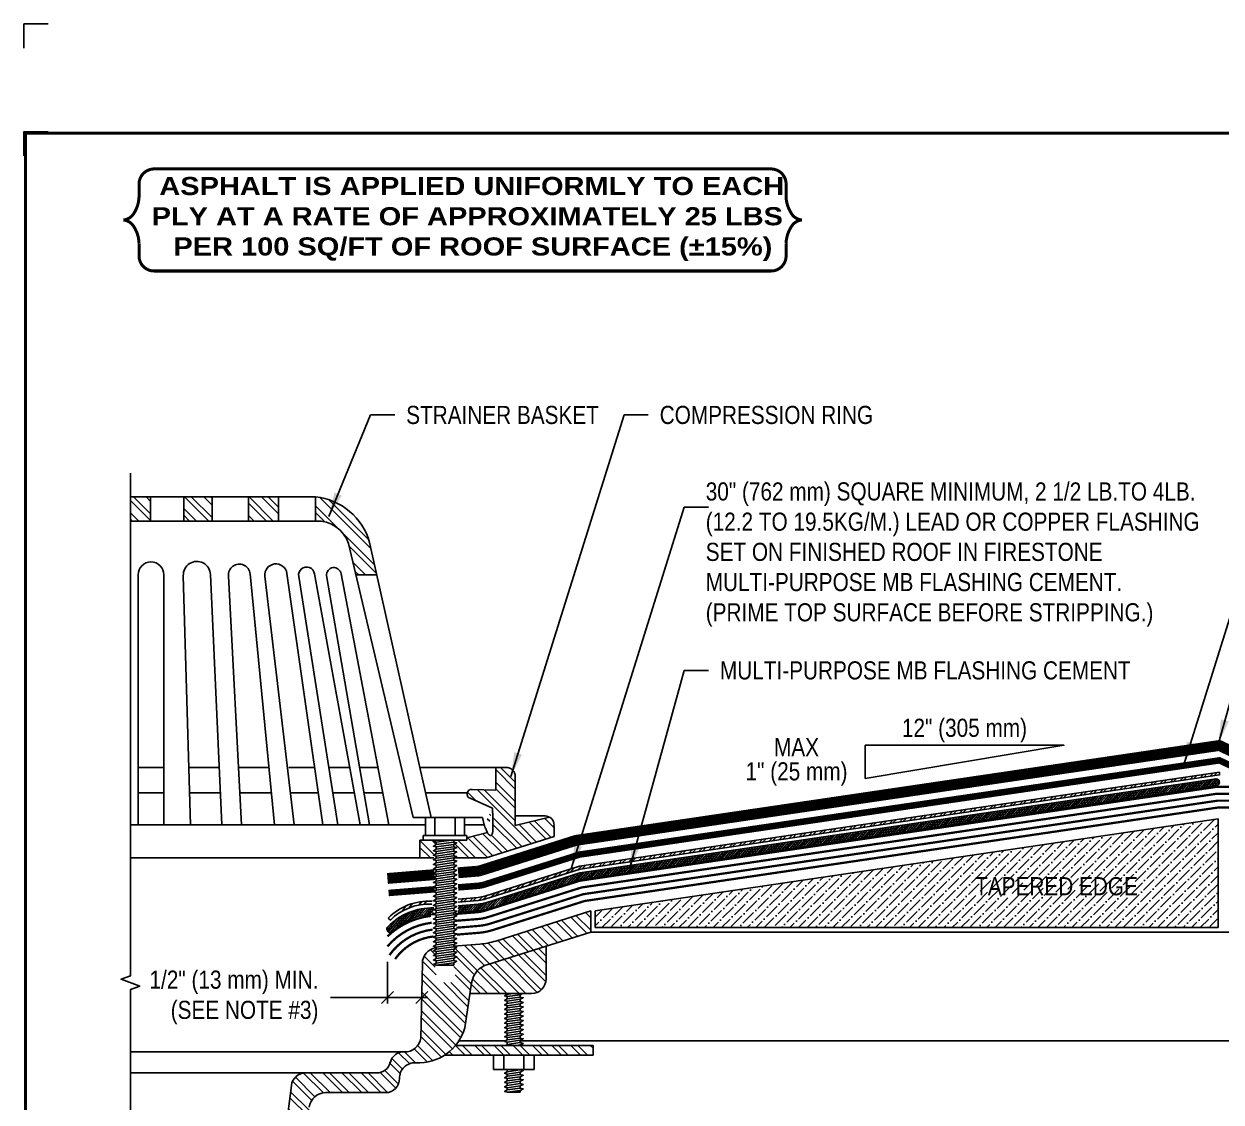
# Model space of a CAD drawing. Header units: inches. Extents: x -578 to -558, y -59.7 to -43.
# Drawn here: x -578 to -565.62, y -54.13 to -42.97 of the extents above; entities that cross this region are included whole.
import ezdxf
from ezdxf.enums import TextEntityAlignment as Align

# ---------------------------------------------------------------- set-up
doc = ezdxf.new("R2010")
doc.units = ezdxf.units.IN
doc.header["$MEASUREMENT"] = 0
doc.layers.get('0').update_dxf_attribs({"linetype": 'CONTINUOUS'})
doc.layers.get('DEFPOINTS').update_dxf_attribs({"linetype": 'CONTINUOUS'})
for name, color, linetype in [('FSBP-ACCESSORY-OTHER', 7, 'CONTINUOUS'), ('FSBP-ANNO-LABEL', 7, 'CONTINUOUS'), ('FSBP-ANNO-NOTE', 7, 'CONTINUOUS'), ('FSBP-COVERBOARD_CANT', 46, 'CONTINUOUS'), ('FSBP-INSULATION', 7, 'CONTINUOUS'), ('FSBP-MEMBRANE', 7, 'CONTINUOUS'), ('FSBP-SEALANTS', 1, 'CONTINUOUS'), ('FSBP-SUBSTRATE-GENERIC', 9, 'CONTINUOUS'), ('FSBP-TTLB-BORDER', 7, 'CONTINUOUS'), ('FSBP-TTLB-TEXT', 7, 'CONTINUOUS')]:
    doc.layers.add(name, color=color, linetype=linetype)
doc.styles.add('ARIAL', font='arial.ttf')
doc.styles.add('ARIAL_BOLD', font='')
doc.styles.add('ARIAL_NAR', font='ARIALN.TTF')
doc.styles.add('FSBP_ARIAL_NAR', font='ARIALN.TTF')
doc.styles.get('ARIAL_BOLD').set_extended_font_data('Arial Black')
doc.dimstyles.new('FSBP-DIM', dxfattribs={"dimtxt": 0.1875, "dimasz": 0.125, "dimexe": 0.0625, "dimexo": 0.125, "dimgap": 0.125, "dimtad": 0, "dimdec": 0, "dimzin": 1, "dimdsep": 46, "dimlunit": 4, "dimtxsty": 'ARIAL_NAR', "dimblk": 'OBLIQUE', "dimcen": 0.09375, "dimdle": 0.0625, "dimclrd": 256, "dimclre": 256, "dimclrt": 256, "dimadec": 0, "dimazin": 0, "dimtfac": 1, "dimtdec": 0, "dimtmove": 1, "dimatfit": 3, "dimfxl": 0, "dimtolj": 1, "dimtzin": 0, "dimlwd": -1, "dimlwe": -1, "dimarcsym": 0})
doc.dimstyles.new('FSBP-LEADER', dxfattribs={"dimtxt": 0.1875, "dimasz": 0.25, "dimexe": 0.0625, "dimexo": 0.125, "dimgap": 0.125, "dimtad": 0, "dimtih": 1, "dimtoh": 1, "dimdec": 4, "dimzin": 0, "dimdsep": 46, "dimlunit": 4, "dimtxsty": 'ARIAL_NAR', "dimcen": 0.09375, "dimclrd": 256, "dimclre": 256, "dimclrt": 256, "dimadec": 0, "dimazin": 0, "dimtfac": 1, "dimtdec": 4, "dimtofl": 0, "dimtmove": 0, "dimatfit": 3, "dimfxl": 0, "dimtolj": 1, "dimtzin": 0, "dimlwd": -1, "dimlwe": -1, "dimarcsym": 0})
pattern_1 = [(49.63304, (-573.507586, -52.096942), (-0.01428585, 0.01214401), [])]
pattern_2 = [(135, (-668.68339, -17.58625), (-0.0994369, -0.0994369), []), (135, (-668.7537, -17.58625), (-0.0994369, -0.0994369), [])]
pattern_3 = [(135, (-652.18339, 73.39323), (-0.09943689, -0.09943689), []), (135, (-652.2537, 73.39323), (-0.09943689, -0.09943689), [])]

# ---------------------------------------------------------------- blocks, each defined once
blk = doc.blocks.new('_OBLIQUE')
at = {"color": 0, "linetype": 'ByBlock'}
blk.add_line((-0.5, -0.5), (0.5, 0.5), dxfattribs=at)
blk = doc.blocks.new('*D10')
at = {"layer": 'DEFPOINTS', "color": 0, "transparency": 16777216}
for p in [(-574.239, -52.552), (-573.884, -53.045), (-573.884, -53.185)]:
    blk.add_point(p, dxfattribs=at)
at = {"layer": 'FSBP-ANNO-LABEL', "transparency": 16777216}
for p, q in [((-574.239, -52.677), (-574.239, -53.107)), ((-573.884, -53.06), (-573.884, -52.982)), ((-574.828, -53.045), (-574.239, -53.045)), ((-574.301, -53.045), (-573.821, -53.045))]:
    blk.add_line(p, q, dxfattribs=at)
at = {"layer": 'FSBP-ANNO-LABEL', "transparency": 16777216, "xscale": 0.125, "yscale": 0.125, "zscale": 0.125, "rotation": 180}
blk.add_blockref('_OBLIQUE', (-574.239, -53.045), dxfattribs=at)
at = {"layer": 'FSBP-ANNO-LABEL', "transparency": 16777216, "xscale": 0.125, "yscale": 0.125, "zscale": 0.125}
blk.add_blockref('_OBLIQUE', (-573.884, -53.045), dxfattribs=at)
at = {"layer": 'FSBP-ANNO-LABEL', "transparency": 16777216, "insert": (-574.953, -53.045), "char_height": 0.1875, "attachment_point": 6, "style": 'ARIAL_NAR'}
blk.add_mtext('\\A1;1/2" (13 mm) MIN.\\P(SEE NOTE #3)', dxfattribs=at)
blk = doc.blocks.new('TTLB-ASPHALT_1')
at = {"layer": 'DEFPOINTS', "linetype": 'Continuous', "ltscale": 1.75}
blk.add_lwpolyline([(-0.016, 13.881), (-0.016, 14.131), (0.234, 14.131)], dxfattribs=at)
at = {"layer": 'DEFPOINTS', "color": 1}
blk.add_lwpolyline([(0.234, 13.016), (-0.016, 13.016), (-0.016, 12.766)], dxfattribs=at)
at = {"layer": 'FSBP-TTLB-BORDER', "const_width": 0.0312}
blk.add_lwpolyline([(20, 0), (20, 13), (0, 13), (0, 0)], dxfattribs=at)
at = {"layer": 'FSBP-TTLB-TEXT'}
for tag, height, style, p in [('DETAIL_DESCP_LINE_1', 0.219, 'ARIAL_BOLD', (9.833, -0.375)), ('ISSUE_REV_DATE', 0.219, 'ARIAL', (15.841, -0.728)), ('DETAIL_NUMBER', 0.438, 'ARIAL', (18.421, -0.893))]:
    blk.add_attdef(tag, text='', height=height, dxfattribs=dict(at, style=style)).set_placement(p, align=Align.MIDDLE_CENTER)
at = {"layer": 'FSBP-TTLB-TEXT', "style": 'ARIAL'}
blk.add_attdef('ACCPT_SYSTEMS', text='', height=0.219, dxfattribs=at).set_placement((11.494, -1.125), align=Align.MIDDLE_LEFT)

msp = doc.modelspace()

# ---------------------------------------------------------------- hatches: boundary and pattern name
at = {"layer": 'FSBP-ACCESSORY-OTHER'}
h = msp.add_hatch(dxfattribs=at)
h.set_pattern_fill('STEEL', color=9, scale=1.125, angle=90, style=0)
h.set_pattern_definition(pattern_3)
h.paths.add_polyline_path([(-576.689, -47.866), (-576.898, -47.866), (-576.898, -48.117), (-576.689, -48.117)])
h.paths.add_polyline_path([(-576.346, -48.117), (-576.053, -48.117), (-576.053, -47.866), (-576.346, -47.866)])
h.paths.add_polyline_path([(-575.676, -48.117), (-575.367, -48.117), (-575.367, -47.866), (-575.676, -47.866)])
h.paths.add_polyline_path([(-574.64, -48.349), (-574.563, -48.673), (-574.348, -48.673), (-574.423, -48.337, 0.305863), (-574.982, -47.866), (-574.982, -48.117, -0.338669)])
h = msp.add_hatch(dxfattribs=at)
h.set_pattern_fill('STEEL', color=9, scale=1.125, angle=90, style=0)
h.set_pattern_definition(pattern_3)
edge = h.paths.add_edge_path()
edge.add_spline(control_points=[(-573.239, -51.259), (-573.239, -51.259), (-573.194, -51.371), (-573.148, -51.367), (-573.148, -51.23), (-573.152, -51.087)], knot_values=[0.018235, 0.018235, 0.018235, 1.018235, 2.018235, 3.018235, 4, 4, 4], degree=2, periodic=0)
edge.add_line((-573.205, -51.339), (-573.418, -51.393))
edge.add_line((-573.418, -51.393), (-573.418, -51.418))
edge.add_line((-573.418, -51.418), (-573.551, -51.418))
edge.add_line((-573.551, -51.418), (-573.551, -51.422))
edge.add_line((-573.551, -51.422), (-573.522, -51.43))
edge.add_line((-573.522, -51.43), (-573.551, -51.446))
edge.add_line((-573.551, -51.446), (-573.551, -51.469))
edge.add_line((-573.551, -51.469), (-573.522, -51.477))
edge.add_line((-573.522, -51.477), (-573.551, -51.493))
edge.add_line((-573.551, -51.493), (-573.551, -51.516))
edge.add_line((-573.551, -51.516), (-573.522, -51.524))
edge.add_line((-573.522, -51.524), (-573.551, -51.54))
edge.add_line((-573.551, -51.54), (-573.551, -51.563))
edge.add_line((-573.551, -51.563), (-573.522, -51.571))
edge.add_line((-573.522, -51.571), (-573.551, -51.587))
edge.add_line((-573.551, -51.587), (-573.551, -51.602))
edge.add_line((-573.551, -51.602), (-573.218, -51.602))
edge.add_line((-573.218, -51.602), (-572.515, -51.38))
edge.add_line((-572.515, -51.38), (-572.515, -51.276))
edge.add_line((-572.515, -51.276), (-572.515, -51.261))
edge.add_arc((-572.609, -51.261), 0.0938, 0, 60.7224)
edge.add_line((-572.563, -51.179), (-572.917, -51.267))
edge.add_line((-572.917, -51.267), (-572.917, -51.163))
edge.add_line((-572.917, -51.163), (-572.917, -50.759))
edge.add_arc((-573.011, -50.759), 0.0938, 0, 90)
edge.add_line((-573.011, -50.665), (-573.118, -50.665))
edge.add_line((-573.118, -50.665), (-573.118, -50.899))
edge.add_line((-573.118, -50.899), (-573.364, -50.892))
edge.add_arc((-573.369, -50.939), 0.0474, 83.8951, 251.3845)
edge.add_line((-573.384, -50.984), (-573.152, -51.087))
h.paths.add_polyline_path([(-573.764, -51.511), (-573.735, -51.495), (-573.735, -51.472), (-573.764, -51.464), (-573.735, -51.448), (-573.735, -51.418), (-573.868, -51.418), (-573.904, -51.418), (-573.904, -51.602), (-573.758, -51.602), (-573.735, -51.59), (-573.735, -51.566), (-573.764, -51.558), (-573.735, -51.542), (-573.735, -51.519)])
h = msp.add_hatch(dxfattribs=at)
h.set_pattern_fill('STEEL', color=256, scale=0.5, style=0)
h.set_pattern_definition([(45, (-540.86367, 100.120556), (-0.044194174, 0.044194174), []), (45, (-540.86367, 100.151806), (-0.044194174, 0.044194174), [])])
h.paths.add_polyline_path([(-565.634, -50.742), (-565.634, -50.713), (-572.254, -51.687), (-573.23, -51.996, -0.056409), (-573.302, -52.01), (-573.508, -52.027), (-573.508, -52.058), (-573.299, -52.041, 0.056409), (-573.221, -52.025), (-572.247, -51.717)])
h = msp.add_hatch(dxfattribs=at)
h.set_pattern_fill('STEEL', color=256, scale=0.75, style=0)
h.set_pattern_definition([(49.633, (-573.50759, -52.09694), (-0.071429, 0.06072), []), (49.633, (-573.51137, -52.05022), (-0.071429, 0.06072), [])])
h.paths.add_polyline_path([(-573.78, -52.08), (-573.778, -52.049, 0.212734), (-574.231, -52.223), (-574.209, -52.245, -0.212734)])
h = msp.add_hatch(dxfattribs=at)
h.set_pattern_fill('STEEL', color=9, scale=1.125, angle=90, style=0)
h.set_pattern_definition([(135, (-752.68339, -156.39242), (-0.09943689, -0.09943689), []), (135, (-752.7537, -156.39242), (-0.09943689, -0.09943689), [])])
h.paths.add_polyline_path([(-572.137, -52.369), (-572.137, -52.15), (-573.119, -52.461, -0.056409), (-573.284, -52.493), (-573.539, -52.514), (-573.522, -52.518), (-573.551, -52.535), (-573.551, -52.558), (-573.522, -52.566), (-573.551, -52.582), (-573.551, -52.605), (-573.522, -52.613), (-573.551, -52.629), (-573.551, -52.652), (-573.522, -52.66), (-573.551, -52.676), (-573.551, -52.699), (-573.522, -52.707), (-573.551, -52.723), (-573.551, -52.746), (-573.522, -52.754), (-573.551, -52.77), (-573.551, -52.794), (-573.522, -52.801), (-573.551, -52.817), (-573.551, -52.841), (-573.522, -52.848), (-573.551, -52.864), (-573.551, -52.891), (-573.735, -52.891), (-573.764, -52.883), (-573.735, -52.867), (-573.735, -52.843), (-573.764, -52.836), (-573.735, -52.82), (-573.735, -52.796), (-573.764, -52.789), (-573.735, -52.773), (-573.735, -52.749), (-573.764, -52.742), (-573.735, -52.726), (-573.735, -52.702), (-573.764, -52.695), (-573.735, -52.678), (-573.735, -52.655), (-573.764, -52.647), (-573.735, -52.631), (-573.735, -52.608), (-573.764, -52.6), (-573.735, -52.584), (-573.735, -52.561), (-573.764, -52.553), (-573.735, -52.537), (-573.735, -52.53), (-573.743, -52.53, 0.354397), (-573.878, -52.69), (-573.893, -53.465, -0.39171), (-574.065, -53.607), (-574.08, -53.607, 0.331836), (-574.208, -53.714, -0.347275), (-574.351, -53.826), (-575.083, -53.825, 0.377996), (-575.232, -53.957), (-575.396, -55.26), (-575.164, -55.26), (-575.047, -54.181, -0.389393), (-574.875, -54.03), (-574.257, -54.03, 0.421245), (-574.114, -53.884, -0.43869), (-573.946, -53.722, 0.354042), (-573.439, -53.358), (-573.368, -52.893, -0.291894), (-573.202, -52.703)])
h = msp.add_hatch(dxfattribs=at)
h.set_pattern_fill('STEEL', color=9, scale=1.125, angle=90, style=0)
h.set_pattern_definition(pattern_2)
h.paths.add_polyline_path([(-572.748, -53.005, 0.40641), (-572.597, -52.854), (-572.597, -52.513), (-573.208, -52.705, 0.280924), (-573.368, -52.893), (-573.385, -53.005)])
h = msp.add_hatch(dxfattribs=at)
h.set_pattern_fill('STEEL', color=9, scale=1.125, angle=90, style=0)
h.set_pattern_definition(pattern_2)
h.paths.add_polyline_path([(-572.112, -53.641), (-572.112, -53.541), (-573.533, -53.541, -0.076187), (-573.644, -53.641)])
at = {"layer": 'FSBP-COVERBOARD_CANT'}
h = msp.add_hatch(dxfattribs=at)
h.set_pattern_fill('ANSI36', color=256, scale=0.5, style=0)
h.set_pattern_definition([(45, (-540.86367, 99.9269), (0.03314563, 0.121533978), [0.15625, -0.03125, 0, -0.03125])])
h.paths.add_polyline_path([(-565.648, -51.197), (-572.09, -52.148), (-572.09, -52.322), (-565.648, -52.322)])
h.paths.add_polyline_path([(-568.209, -52.04), (-566.429, -52.04), (-566.429, -51.749), (-568.209, -51.749)], flags=24)
at = {"layer": 'FSBP-SEALANTS'}
h = msp.add_hatch(dxfattribs=at)
h.set_pattern_fill('ANSI31', color=256, scale=0.15, style=0)
h.set_pattern_definition(pattern_1)
h.paths.add_polyline_path([(-565.668, -50.852, 1), (-565.668, -50.783), (-572.25, -51.757), (-573.223, -52.065, -0.056409), (-573.302, -52.08), (-573.508, -52.097), (-573.508, -52.166), (-573.296, -52.149, 0.056409), (-573.202, -52.131), (-572.234, -51.824)])
h = msp.add_hatch(dxfattribs=at)
h.set_pattern_fill('ANSI31', color=256, scale=0.15, style=0)
h.set_pattern_definition(pattern_1)
h.paths.add_polyline_path([(-573.76, -52.14), (-573.764, -52.139), (-573.76, -52.137), (-573.758, -52.118, 0.212734), (-574.235, -52.315, 1), (-574.185, -52.363, -0.210447), (-573.765, -52.187), (-573.764, -52.186)])

# ---------------------------------------------------------------- linework, layer by layer
at = {"layer": 'FSBP-ACCESSORY-OTHER'}
for p, q in [((-573.011, -50.665), (-573.904, -50.665)), ((-572.917, -51.163), (-572.917, -50.759)), ((-565.634, -50.713), (-572.254, -51.687)), ((-572.247, -51.717), (-565.634, -50.742)), ((-565.634, -50.744), (-565.634, -50.713)), ((-572.609, -51.167), (-572.917, -51.167)), ((-572.563, -51.179), (-572.917, -51.267)), ((-573.868, -51.371), (-573.868, -51.418)), ((-573.844, -51.371), (-573.868, -51.371)), ((-573.735, -51.371), (-573.551, -51.371)), ((-573.418, -51.371), (-573.442, -51.371)), ((-573.418, -51.418), (-573.418, -51.371)), ((-572.518, -51.276), (-572.518, -51.261)), ((-573.868, -51.418), (-573.418, -51.418)), ((-572.254, -51.687), (-573.23, -51.996)), ((-573.221, -52.025), (-572.247, -51.717)), ((-573.302, -52.01), (-573.508, -52.027)), ((-573.508, -52.058), (-573.299, -52.041)), ((-573.119, -52.461), (-572.137, -52.15)), ((-572.137, -52.15), (-572.137, -52.369)), ((-573.743, -52.337), (-573.735, -52.336)), ((-572.137, -52.369), (-573.202, -52.703)), ((-573.551, -52.515), (-573.284, -52.493)), ((-573.893, -53.465), (-573.878, -52.69)), ((-573.368, -52.893), (-573.439, -53.358)), ((-575.083, -53.825), (-574.351, -53.826)), ((-575.396, -55.26), (-575.232, -53.957)), ((-574.257, -54.03), (-574.875, -54.03))]:
    msp.add_line(p, q, dxfattribs=at)
at = {"layer": 'FSBP-ACCESSORY-OTHER', "linetype": 'Continuous'}
for p, q in [((-576.551, -50.929), (-576.818, -50.929)), ((-575.967, -50.929), (-576.286, -50.929)), ((-575.44, -50.929), (-575.767, -50.929)), ((-574.954, -50.929), (-575.241, -50.929)), ((-574.582, -50.929), (-574.803, -50.929)), ((-574.287, -50.929), (-574.481, -50.929)), ((-573.845, -50.929), (-573.415, -50.929)), ((-573.844, -51.371), (-573.844, -51.184)), ((-573.442, -51.184), (-573.844, -51.184)), ((-573.735, -51.44), (-573.735, -51.464)), ((-573.735, -51.487), (-573.735, -51.511)), ((-573.551, -51.418), (-573.551, -51.437)), ((-573.551, -51.461), (-573.551, -51.485)), ((-573.418, -51.418), (-573.418, -51.393)), ((-573.735, -51.535), (-573.735, -51.558)), ((-573.735, -51.582), (-573.735, -51.605)), ((-573.735, -51.629), (-573.735, -51.652)), ((-573.551, -51.508), (-573.551, -51.532)), ((-573.551, -51.555), (-573.551, -51.579)), ((-573.551, -51.602), (-573.551, -51.626)), ((-573.735, -51.676), (-573.735, -51.699)), ((-573.735, -51.723), (-573.735, -51.746)), ((-573.551, -51.65), (-573.551, -51.673)), ((-573.551, -51.697), (-573.551, -51.72)), ((-573.551, -51.744), (-573.551, -51.767)), ((-573.735, -51.77), (-573.735, -51.794)), ((-573.735, -51.817), (-573.735, -51.841)), ((-573.735, -51.864), (-573.735, -51.888)), ((-573.551, -51.791), (-573.551, -51.814)), ((-573.551, -51.838), (-573.551, -51.861)), ((-573.735, -51.911), (-573.735, -51.935)), ((-573.735, -51.959), (-573.735, -51.982)), ((-573.551, -51.885), (-573.551, -51.909)), ((-573.551, -51.932), (-573.551, -51.956)), ((-573.551, -51.979), (-573.551, -52.003)), ((-573.735, -52.006), (-573.735, -52.029)), ((-573.735, -52.053), (-573.735, -52.076)), ((-573.735, -52.1), (-573.735, -52.123)), ((-573.551, -52.027), (-573.551, -52.05)), ((-573.551, -52.074), (-573.551, -52.097)), ((-573.551, -52.121), (-573.551, -52.144)), ((-573.735, -52.147), (-573.735, -52.17)), ((-573.735, -52.194), (-573.735, -52.218)), ((-573.735, -52.241), (-573.735, -52.265)), ((-573.551, -52.168), (-573.551, -52.191)), ((-573.551, -52.215), (-573.551, -52.238)), ((-573.735, -52.288), (-573.735, -52.312)), ((-573.735, -52.335), (-573.735, -52.359)), ((-573.551, -52.262), (-573.551, -52.286)), ((-573.551, -52.309), (-573.551, -52.333)), ((-573.551, -52.356), (-573.551, -52.38)), ((-573.735, -52.383), (-573.735, -52.406)), ((-573.735, -52.43), (-573.735, -52.453)), ((-573.735, -52.477), (-573.735, -52.5)), ((-573.551, -52.403), (-573.551, -52.427)), ((-573.551, -52.451), (-573.551, -52.474)), ((-573.735, -52.524), (-573.735, -52.547)), ((-573.735, -52.571), (-573.735, -52.594)), ((-573.735, -52.618), (-573.735, -52.642)), ((-573.551, -52.498), (-573.551, -52.521)), ((-573.551, -52.545), (-573.551, -52.568)), ((-573.551, -52.592), (-573.551, -52.615)), ((-573.735, -52.665), (-573.735, -52.689)), ((-573.735, -52.712), (-573.551, -52.712)), ((-573.551, -52.639), (-573.551, -52.662)), ((-573.551, -52.712), (-573.551, -52.686)), ((-572.999, -53.005), (-572.999, -53.013)), ((-572.999, -53.036), (-572.999, -53.06)), ((-572.999, -53.084), (-572.999, -53.107)), ((-572.865, -53.017), (-572.865, -53.041)), ((-572.865, -53.064), (-572.865, -53.088)), ((-572.865, -53.112), (-572.865, -53.135)), ((-572.999, -53.131), (-572.999, -53.154)), ((-572.999, -53.178), (-572.999, -53.201)), ((-572.999, -53.225), (-572.999, -53.248)), ((-572.865, -53.159), (-572.865, -53.182)), ((-572.865, -53.206), (-572.865, -53.229)), ((-572.999, -53.272), (-572.999, -53.295)), ((-572.999, -53.319), (-572.999, -53.343)), ((-572.865, -53.253), (-572.865, -53.276)), ((-572.865, -53.3), (-572.865, -53.323)), ((-572.865, -53.347), (-572.865, -53.371)), ((-572.999, -53.366), (-572.999, -53.39)), ((-572.999, -53.413), (-572.999, -53.437)), ((-572.999, -53.46), (-572.999, -53.484)), ((-572.865, -53.394), (-572.865, -53.418)), ((-572.865, -53.441), (-572.865, -53.465)), ((-572.999, -53.508), (-572.999, -53.531)), ((-572.865, -53.488), (-572.865, -53.512)), ((-572.865, -53.536), (-572.865, -53.541)), ((-573.036, -53.792), (-573.036, -53.641)), ((-572.827, -53.792), (-572.827, -53.641)), ((-572.999, -53.792), (-572.999, -53.814)), ((-572.999, -53.837), (-572.999, -53.861)), ((-572.865, -53.792), (-572.865, -53.795)), ((-572.865, -53.818), (-572.865, -53.842)), ((-572.999, -53.884), (-572.999, -53.908)), ((-572.999, -53.932), (-572.999, -53.955)), ((-572.999, -53.979), (-572.999, -54.002)), ((-572.865, -53.865), (-572.865, -53.889)), ((-572.865, -53.912), (-572.865, -53.936)), ((-572.865, -53.96), (-572.865, -53.983)), ((-572.865, -54.026), (-572.865, -54.007))]:
    msp.add_line(p, q, dxfattribs=at)
at = {"layer": 'FSBP-ACCESSORY-OTHER'}
for points in [[(-573.904, -50.665), (-574.423, -48.337, 0.305863), (-574.982, -47.866), (-576.898, -47.866)], [(-576.898, -48.117), (-574.982, -48.117, -0.338669), (-574.64, -48.349), (-573.974, -51.184)], [(-575.952, -51.259), (-576.07, -48.67, 1.017737), (-576.35, -48.682), (-576.276, -51.259)], [(-576.818, -51.259), (-576.818, -48.673, -1), (-576.551, -48.673), (-576.551, -51.259)], [(-575.408, -51.259), (-575.66, -48.663, 1.004584), (-575.883, -48.685), (-575.75, -51.259)], [(-574.906, -51.259), (-575.279, -48.658, 0.991857), (-575.506, -48.687), (-575.202, -51.259)], [(-574.522, -51.259), (-574.993, -48.662, 1.02179), (-575.156, -48.689), (-574.751, -51.259)], [(-574.224, -51.259), (-574.718, -48.662, 0.978812), (-574.868, -48.681), (-574.425, -51.259)], [(-573.78, -52.08, 0.212734), (-574.209, -52.245), (-574.231, -52.223, -0.212734), (-573.778, -52.049)]]:
    msp.add_lwpolyline(points, format="xyb", dxfattribs=at)
for points in [[(-573.578, -51.418), (-573.735, -51.44), (-573.764, -51.433), (-573.737, -51.418)], [(-572.842, -53.005), (-572.865, -53.017), (-572.999, -53.036), (-573.028, -53.029), (-572.999, -53.013), (-572.944, -53.005)], [(-573.533, -53.541), (-572.112, -53.541), (-572.112, -53.641), (-573.644, -53.641)], [(-573.016, -53.541), (-572.999, -53.531), (-572.865, -53.512), (-572.835, -53.52), (-572.865, -53.536), (-572.9, -53.541)]]:
    msp.add_lwpolyline(points, dxfattribs=at)
for points in [[(-573.551, -51.437), (-573.522, -51.445), (-573.551, -51.461), (-573.735, -51.487), (-573.764, -51.48), (-573.735, -51.464)], [(-573.551, -51.485), (-573.522, -51.492), (-573.551, -51.508), (-573.735, -51.535), (-573.764, -51.527), (-573.735, -51.511)], [(-573.551, -51.532), (-573.522, -51.539), (-573.551, -51.555), (-573.735, -51.582), (-573.764, -51.574), (-573.735, -51.558)], [(-573.551, -51.579), (-573.522, -51.586), (-573.551, -51.602), (-573.735, -51.629), (-573.764, -51.621), (-573.735, -51.605)], [(-573.551, -51.626), (-573.522, -51.634), (-573.551, -51.65), (-573.735, -51.676), (-573.764, -51.668), (-573.735, -51.652)], [(-573.551, -51.673), (-573.522, -51.681), (-573.551, -51.697), (-573.735, -51.723), (-573.764, -51.715), (-573.735, -51.699)], [(-573.551, -51.72), (-573.522, -51.728), (-573.551, -51.744), (-573.735, -51.77), (-573.764, -51.762), (-573.735, -51.746)], [(-573.551, -51.767), (-573.522, -51.775), (-573.551, -51.791), (-573.735, -51.817), (-573.764, -51.81), (-573.735, -51.794)], [(-573.551, -51.814), (-573.522, -51.822), (-573.551, -51.838), (-573.735, -51.864), (-573.764, -51.857), (-573.735, -51.841)], [(-573.551, -51.861), (-573.522, -51.869), (-573.551, -51.885), (-573.735, -51.911), (-573.764, -51.904), (-573.735, -51.888)], [(-573.551, -51.909), (-573.522, -51.916), (-573.551, -51.932), (-573.735, -51.959), (-573.764, -51.951), (-573.735, -51.935)], [(-573.551, -51.956), (-573.522, -51.963), (-573.551, -51.979), (-573.735, -52.006), (-573.764, -51.998), (-573.735, -51.982)], [(-573.551, -52.003), (-573.522, -52.01), (-573.551, -52.027), (-573.735, -52.053), (-573.764, -52.045), (-573.735, -52.029)], [(-573.551, -52.05), (-573.522, -52.058), (-573.551, -52.074), (-573.735, -52.1), (-573.764, -52.092), (-573.735, -52.076)], [(-573.551, -52.097), (-573.522, -52.105), (-573.551, -52.121), (-573.735, -52.147), (-573.764, -52.139), (-573.735, -52.123)], [(-573.551, -52.144), (-573.522, -52.152), (-573.551, -52.168), (-573.735, -52.194), (-573.764, -52.186), (-573.735, -52.17)], [(-573.551, -52.191), (-573.522, -52.199), (-573.551, -52.215), (-573.735, -52.241), (-573.764, -52.234), (-573.735, -52.218)], [(-573.551, -52.238), (-573.522, -52.246), (-573.551, -52.262), (-573.735, -52.288), (-573.764, -52.281), (-573.735, -52.265)], [(-573.551, -52.286), (-573.522, -52.293), (-573.551, -52.309), (-573.735, -52.335), (-573.764, -52.328), (-573.735, -52.312)], [(-573.551, -52.333), (-573.522, -52.34), (-573.551, -52.356), (-573.735, -52.383), (-573.764, -52.375), (-573.735, -52.359)], [(-573.551, -52.38), (-573.522, -52.387), (-573.551, -52.403), (-573.735, -52.43), (-573.764, -52.422), (-573.735, -52.406)], [(-573.551, -52.427), (-573.522, -52.435), (-573.551, -52.451), (-573.735, -52.477), (-573.764, -52.469), (-573.735, -52.453)], [(-573.551, -52.474), (-573.522, -52.482), (-573.551, -52.498), (-573.735, -52.524), (-573.764, -52.516), (-573.735, -52.5)], [(-573.551, -52.521), (-573.522, -52.529), (-573.551, -52.545), (-573.735, -52.571), (-573.764, -52.563), (-573.735, -52.547)], [(-573.551, -52.568), (-573.522, -52.576), (-573.551, -52.592), (-573.735, -52.618), (-573.764, -52.611), (-573.735, -52.594)], [(-573.551, -52.615), (-573.522, -52.623), (-573.551, -52.639), (-573.735, -52.665), (-573.764, -52.658), (-573.735, -52.642)], [(-573.551, -52.662), (-573.522, -52.67), (-573.551, -52.686), (-573.735, -52.712), (-573.764, -52.705), (-573.735, -52.689)], [(-572.865, -53.041), (-572.835, -53.048), (-572.865, -53.064), (-572.999, -53.084), (-573.028, -53.076), (-572.999, -53.06)], [(-572.865, -53.088), (-572.835, -53.096), (-572.865, -53.112), (-572.999, -53.131), (-573.028, -53.123), (-572.999, -53.107)], [(-572.865, -53.135), (-572.835, -53.143), (-572.865, -53.159), (-572.999, -53.178), (-573.028, -53.17), (-572.999, -53.154)], [(-572.865, -53.182), (-572.835, -53.19), (-572.865, -53.206), (-572.999, -53.225), (-573.028, -53.217), (-572.999, -53.201)], [(-572.865, -53.229), (-572.835, -53.237), (-572.865, -53.253), (-572.999, -53.272), (-573.028, -53.264), (-572.999, -53.248)], [(-572.865, -53.276), (-572.835, -53.284), (-572.865, -53.3), (-572.999, -53.319), (-573.028, -53.311), (-572.999, -53.295)], [(-572.865, -53.323), (-572.835, -53.331), (-572.865, -53.347), (-572.999, -53.366), (-573.028, -53.359), (-572.999, -53.343)], [(-572.865, -53.371), (-572.835, -53.378), (-572.865, -53.394), (-572.999, -53.413), (-573.028, -53.406), (-572.999, -53.39)], [(-572.865, -53.418), (-572.835, -53.425), (-572.865, -53.441), (-572.999, -53.46), (-573.028, -53.453), (-572.999, -53.437)], [(-572.865, -53.465), (-572.835, -53.472), (-572.865, -53.488), (-572.999, -53.508), (-573.028, -53.5), (-572.999, -53.484)], [(-572.865, -53.795), (-572.835, -53.802), (-572.865, -53.818), (-572.999, -53.837), (-573.028, -53.83), (-572.999, -53.814)], [(-572.865, -53.842), (-572.835, -53.849), (-572.865, -53.865), (-572.999, -53.884), (-573.028, -53.877), (-572.999, -53.861)], [(-572.865, -53.889), (-572.835, -53.896), (-572.865, -53.912), (-572.999, -53.932), (-573.028, -53.924), (-572.999, -53.908)], [(-572.865, -53.936), (-572.835, -53.944), (-572.865, -53.96), (-572.999, -53.979), (-573.028, -53.971), (-572.999, -53.955)], [(-572.865, -53.983), (-572.835, -53.991), (-572.865, -54.007), (-572.999, -54.026), (-573.028, -54.018), (-572.999, -54.002)]]:
    msp.add_lwpolyline(points, close=True, dxfattribs=at)
for points in [[(-576.898, -47.622, 0), (-576.898, -51.481, 0)], [(-576.689, -48.117, 0), (-576.689, -47.866, 0)], [(-576.346, -48.117, 0), (-576.346, -47.866, 0)], [(-576.053, -48.117, 0), (-576.053, -47.866, 0)], [(-575.676, -48.117, 0), (-575.676, -47.866, 0)], [(-575.367, -48.117, 0), (-575.367, -47.866, 0)], [(-574.982, -48.117, 0), (-574.982, -47.866, 0)], [(-574.563, -48.673, 0), (-574.348, -48.673, 0)], [(-576.563, -50.665, 0), (-576.81, -50.665, 0)], [(-575.986, -50.665, 0), (-576.287, -50.665, 0)], [(-575.467, -50.665, 0), (-575.768, -50.665, 0)], [(-574.994, -50.665, 0), (-575.258, -50.665, 0)], [(-574.63, -50.665, 0), (-574.835, -50.665, 0)], [(-574.346, -50.665, 0), (-574.53, -50.665, 0)], [(-573.788, -51.184, 0), (-573.904, -50.665, 0)], [(-573.118, -50.899, 0), (-573.118, -50.665, 0)], [(-573.152, -51.087, 0), (-573.384, -50.984, 0)], [(-573.364, -50.892, 0), (-573.118, -50.899, 0)], [(-573.256, -51.184, 0), (-573.974, -51.184, 0)], [(-573.748, -51.184, 0), (-573.748, -51.371, 0)], [(-573.538, -51.184, 0), (-573.538, -51.371, 0)], [(-573.442, -51.371, 0), (-573.442, -51.184, 0)], [(-573.239, -51.259, 0), (-573.256, -51.184, 0)], [(-572.919, -51.267, 0), (-572.919, -51.163, 0)], [(-576.898, -51.259, 0), (-573.844, -51.259, 0)], [(-573.844, -51.371, 0), (-573.442, -51.371, 0)], [(-573.442, -51.259, 0), (-573.239, -51.259, 0)], [(-573.205, -51.339, 0), (-573.418, -51.393, 0)], [(-573.218, -51.602, 0), (-572.515, -51.38, 0)], [(-572.515, -51.38, 0), (-572.515, -51.276, 0)], [(-573.904, -51.418, 0), (-573.904, -51.602, 0)], [(-573.735, -51.418, 0), (-573.904, -51.418, 0)], [(-573.418, -51.418, 0), (-573.533, -51.418, 0)], [(-576.898, -51.602, 0), (-573.758, -51.602, 0)], [(-573.553, -51.602, 0), (-573.218, -51.602, 0)], [(-572.597, -52.514, 0), (-572.597, -52.854, 0)], [(-572.748, -53.005, 0), (-573.385, -53.005, 0)], [(-576.898, -53.607, 0), (-574.065, -53.607, 0)], [(-573.141, -53.641, 0), (-573.141, -53.792, 0)], [(-572.723, -53.792, 0), (-572.723, -53.641, 0)], [(-575.074, -53.825, 0), (-576.898, -53.825, 0)], [(-573.141, -53.792, 0), (-572.723, -53.792, 0)], [(-576.898, -53.863, 0), (-576.898, -55.587, 0)], [(-572.865, -54.026, 0), (-572.999, -54.026, 0)]]:
    msp.add_polyline3d(points, dxfattribs=at)
for centre, radius, start, end in [((-573.011, -50.759), 0.0938, 0, 90), ((-573.369, -50.939), 0.0474, 83.8951, 251.3845), ((-572.609, -51.261), 0.0938, 0, 90), ((-573.328, -51.685), 0.326, 274.633, 287.5472), ((-573.328, -51.685), 0.357, 274.633, 287.5472), ((-573.345, -51.746), 0.75, 274.633, 287.5472), ((-573.712, -52.694), 0.166, 100.7859, 178.8426), ((-573.136, -52.928), 0.235, 106.244, 171.3328), ((-573.917, -53.226), 0.496, 266.6156, 344.5999), ((-574.057, -53.443), 0.165, 266.9229, 352.486), ((-574.073, -53.747), 0.139, 86.9229, 166.508), ((-574.351, -53.68), 0.146, 269.9046, 346.508), ((-573.956, -53.88), 0.159, 86.6156, 181.362), ((-575.083, -53.976), 0.151, 90, 172.8257), ((-574.257, -53.887), 0.143, 269.9899, 1.362), ((-574.879, -54.199), 0.169, 88.7274, 173.8298)]:
    msp.add_arc(centre, radius, start, end, dxfattribs=at)
at = {"layer": 'FSBP-ACCESSORY-OTHER', "linetype": 'Continuous'}
msp.add_arc((-572.75, -52.852), 0.153, 270.7653, 359.2347, dxfattribs=at)
at = {"layer": 'FSBP-ACCESSORY-OTHER'}
msp.add_open_spline([(-573.152, -51.087), (-573.148, -51.23), (-573.148, -51.367), (-573.194, -51.371), (-573.239, -51.259), (-573.239, -51.259)], degree=2, knots=[0.018235, 0.018235, 0.018235, 1, 2, 3, 4, 4, 4], dxfattribs=at)
at = {"layer": 'FSBP-ANNO-LABEL'}
msp.add_lwpolyline([(-569.298, -50.778), (-569.298, -50.435), (-567.243, -50.435)], close=True, dxfattribs=at)
at = {"layer": 'FSBP-ANNO-NOTE', "const_width": 0.0312}
msp.add_lwpolyline([(-576.808, -44.762), (-576.808, -44.63, -0.414214), (-576.652, -44.473), (-570.272, -44.473, -0.414214), (-570.116, -44.63), (-570.116, -44.762, 0.140908), (-570.057, -44.94, 0.224453), (-569.953, -45.001, 0.224453), (-570.057, -45.063, 0.140908), (-570.116, -45.241), (-570.116, -45.373, -0.414214), (-570.272, -45.529), (-576.652, -45.529, -0.414214), (-576.808, -45.373), (-576.808, -45.241, 0.140908), (-576.866, -45.063, 0.224453), (-576.97, -45.001, 0.224453), (-576.866, -44.94, 0.140908)], format="xyb", close=True, dxfattribs=at)
msp.add_lwpolyline([(-576.808, -44.762), (-576.808, -44.63, -0.414214), (-576.652, -44.473), (-570.272, -44.473, -0.414214), (-570.116, -44.63), (-570.116, -44.762, 0.140908), (-570.057, -44.94, 0.224453), (-569.953, -45.001, 0.224453), (-570.057, -45.063, 0.140908), (-570.116, -45.241), (-570.116, -45.373, -0.414214), (-570.272, -45.529), (-576.652, -45.529, -0.414214), (-576.808, -45.373), (-576.808, -45.241, 0.140908), (-576.866, -45.063, 0.224453), (-576.97, -45.001, 0.224453), (-576.866, -44.94, 0.140908)], format="xyb", close=True, dxfattribs=at)
at = {"layer": 'FSBP-COVERBOARD_CANT'}
for p, q in [((-572.09, -52.148), (-565.648, -51.197)), ((-565.648, -51.197), (-565.648, -52.322)), ((-572.09, -52.148), (-572.09, -52.322)), ((-572.09, -52.322), (-565.648, -52.322))]:
    msp.add_line(p, q, dxfattribs=at)
at = {"layer": 'FSBP-INSULATION', "linetype": 'Continuous'}
msp.add_lwpolyline([(-576.898, -53.863), (-576.898, -52.963), (-576.801, -52.928), (-576.994, -52.857), (-576.898, -52.822), (-576.898, -51.308)], dxfattribs=at)
at = {"layer": 'FSBP-MEMBRANE'}
for points, const_width in [([(-573.508, -51.755), (-573.314, -51.739, 0.056409), (-573.275, -51.732), (-572.29, -51.42), (-565.636, -50.438), (-565.279, -50.606), (-563.031, -50.606), (-562.903, -50.735), (-560.653, -50.735)], 0.113), ([(-563.031, -50.757), (-565.281, -50.757), (-565.634, -50.592), (-572.254, -51.567), (-573.23, -51.875, -0.056409), (-573.302, -51.89), (-573.508, -51.906)], 0.0675), ([(-573.539, -52.181), (-573.311, -52.163, 0.056409), (-573.219, -52.144), (-572.247, -51.837), (-565.663, -50.866), (-559.653, -50.866)], 0.0234), ([(-573.533, -52.252), (-573.305, -52.234, 0.056409), (-573.197, -52.213), (-572.231, -51.907), (-565.658, -50.937), (-559.653, -50.937)], 0.0234), ([(-573.527, -52.324), (-573.299, -52.305, 0.056409), (-573.175, -52.281), (-572.215, -51.977), (-565.653, -51.009), (-559.653, -51.009)], 0.0234), ([(-573.522, -52.395), (-573.294, -52.376, 0.056409), (-573.154, -52.349), (-572.199, -52.047), (-565.648, -51.08), (-559.653, -51.08)], 0.0234), ([(-573.789, -52.201, 0.163831), (-574.239, -52.413, 0.163831)], 0.0234), ([(-573.781, -52.272, 0.190099), (-574.239, -52.517, 0.190099)], 0.0234), ([(-573.772, -52.343, 0.212734), (-574.218, -52.607, 0.212734)], 0.0234), ([(-573.764, -52.414, 0.212734), (-574.16, -52.648)], 0.0234)]:
    msp.add_lwpolyline(points, format="xyb", dxfattribs=dict(at, const_width=const_width))
for points, const_width in [([(-574.239, -51.814), (-573.75, -51.774)], 0.113), ([(-573.75, -51.926), (-574.227, -51.964)], 0.0675)]:
    msp.add_lwpolyline(points, dxfattribs=dict(at, const_width=const_width))
at = {"layer": 'FSBP-SEALANTS', "linetype": 'Continuous'}
for points in [[(-573.508, -52.097), (-573.302, -52.08, 0.056409), (-573.223, -52.065), (-572.25, -51.757), (-565.668, -50.783), (-565.668, -50.783, -1), (-565.668, -50.852), (-565.668, -50.852)], [(-565.668, -50.852), (-572.234, -51.824), (-573.202, -52.131, -0.056409), (-573.296, -52.149), (-573.508, -52.166)], [(-573.764, -52.187, 0.210729), (-574.185, -52.363, -1), (-574.235, -52.315, -0.212734), (-573.758, -52.118)]]:
    msp.add_lwpolyline(points, format="xyb", dxfattribs=at)
at = {"layer": 'FSBP-SUBSTRATE-GENERIC'}
for points in [[(-572.137, -52.369), (-559.653, -52.369)], [(-573.017, -53.494), (-573.499, -53.494)], [(-559.653, -53.494), (-572.865, -53.494)]]:
    msp.add_lwpolyline(points, dxfattribs=at)

# ---------------------------------------------------------------- block references
msp.add_blockref('TTLB-ASPHALT_1', (-577.983, -57.104))

# ---------------------------------------------------------------- texts
at = {"layer": 'FSBP-ANNO-LABEL', "style": 'ARIAL_NAR'}
for s, p in [('STRAINER BASKET', (-574.045, -47.018)), ('COMPRESSION RING', (-571.423, -47.018)), ('MULTI-PURPOSE MB FLASHING CEMENT', (-570.8, -49.661))]:
    msp.add_text(s, height=0.1875, dxfattribs=at).set_placement(p, align=Align.MIDDLE_LEFT)
for s, p in [('12" (305 mm)', (-568.271, -50.255)), ('MAX', (-570.008, -50.456)), ('1" (25 mm)', (-570.008, -50.705)), ('TAPERED EDGE', (-567.319, -51.894))]:
    msp.add_text(s, height=0.1875, dxfattribs=at).set_placement(p, align=Align.MIDDLE_CENTER)
at = {"layer": 'FSBP-ANNO-NOTE', "char_height": 0.1875, "attachment_point": 1}
for s, width, gutter_width, heights, insert, style in [('\\pi-0.29537,l0.375;ASPHALT IS APPLIED UNIFORMLY TO EACH\\P\\pi0,l0;PLY AT A RATE OF APPROXIMATELY 25 LBS\\P\\pi-0.14981,l0.375;PER 100 SQ/FT OF ROOF SURFACE (±15%)', 6.46982, 1.094, [0.911], (-576.678, -44.556), 'ARIAL_BOLD'), ('30" (762 mm) SQUARE MINIMUM, 2 1/2 LB.TO 4LB. (12.2 TO 19.5KG/M.) LEAD OR COPPER FLASHING SET ON FINISHED ROOF IN FIRESTONE MULTI-PURPOSE MB FLASHING CEMENT.  \\P(PRIME TOP SURFACE BEFORE STRIPPING.)', 5.2428, 5, [0], (-570.947, -47.716), 'FSBP_ARIAL_NAR')]:
    msp.add_mtext_dynamic_manual_height_columns(s, width=width, gutter_width=gutter_width, heights=heights, dxfattribs=dict(at, insert=insert, style=style))

# ---------------------------------------------------------------- dimensions: what is measured, and where the dimension line sits
at = {"layer": 'FSBP-ANNO-LABEL'}
dim = msp.add_linear_dim(base=(-573.884, -53.045), p1=(-574.239, -52.552), p2=(-573.884, -53.185), text='1/2" (13 mm) MIN.\\P(SEE NOTE #3)', dimstyle='FSBP-DIM', dxfattribs=at)
dim.commit()
dim.dimension.update_dxf_attribs({"geometry": '*D10', "text_midpoint": (-575.806, -53.441), "dimtype": 160})

# ---------------------------------------------------------------- leaders
for points in [[(-574.845, -48.068), (-574.413, -47.018), (-574.163, -47.018)], [(-572.962, -50.758), (-571.791, -47.018), (-571.541, -47.018)], [(-572.339, -51.713), (-571.169, -47.973), (-570.919, -47.973)], [(-566.007, -50.647), (-565.17, -47.973), (-564.92, -47.973)], [(-565.645, -50.419), (-565.17, -48.718), (-564.92, -48.718)], [(-571.738, -51.727), (-571.169, -49.661), (-570.919, -49.661)]]:
    msp.add_leader(points, dimstyle='FSBP-LEADER', dxfattribs=at)

doc.saveas('drawing.dxf')
